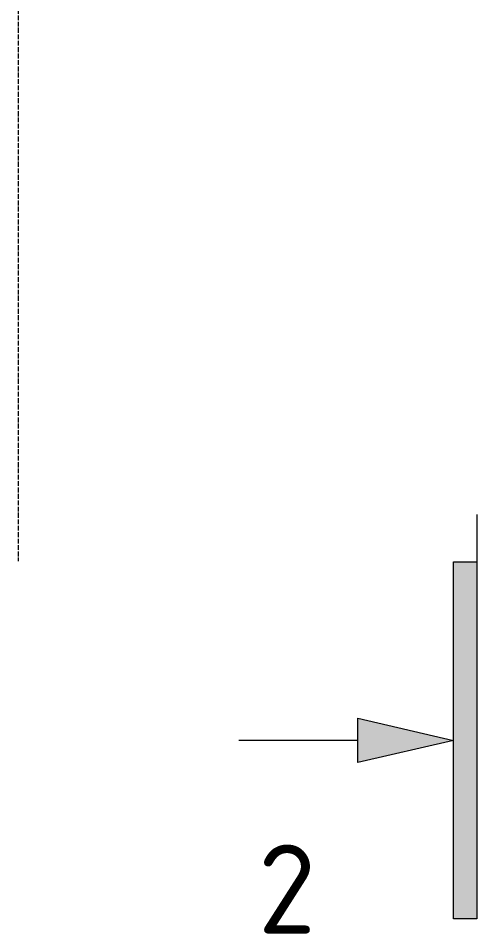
# Model space of a CAD drawing. Header units: millimetres. Extents: x -3455 to 18297, y -4324 to 8916.
# Drawn here: x 0 to 1156, y -4324 to -2015 of the extents above; entities that cross this region are included whole.
import ezdxf

# ---------------------------------------------------------------- set-up
doc = ezdxf.new("R2010")
doc.units = ezdxf.units.MM
doc.linetypes.add('Осевая 12-2-2', pattern=[16, 12, -2, 0, -2])
doc.linetypes.add('Штрих', pattern=[6.35, 3.175, -3.175])
for name, color, linetype, lineweight in [('G-ANNO-SYMB', 8, 'Штрих', 13), ('S-GRID', 8, 'Continuous', 13), ('АР_подложка', 8, 'Continuous', 13)]:
    doc.layers.add(name, color=color, linetype=linetype, lineweight=lineweight)
doc.styles.add('GOST Common', font='GOST_Common.ttf', dxfattribs={"height": 225})

# ---------------------------------------------------------------- blocks, each defined once
blk = doc.blocks.new('Разрез - Сверху-1538599-Планировочное решение')
at = {"layer": 'G-ANNO-SYMB', "linetype": 'Continuous'}
for points in [[(-6, 0), (6, 0), (6, -0.784), (-6, -0.784)], [(-0.743, -4), (0, -0.784), (0.743, -4)]]:
    blk.add_hatch(color=256, dxfattribs=at).paths.add_polyline_path(points)
for p, q in [((-6, 0), (-6, -0.784)), ((6, 0), (-6, 0)), ((6, -0.784), (6, 0)), ((-6, -0.784), (6, -0.784)), ((0, -0.784), (-0.743, -4)), ((0.743, -4), (0, -0.784)), ((-0.743, -4), (0.743, -4)), ((0, -4), (0, -8))]:
    blk.add_line(p, q, dxfattribs=at)
blk = doc.blocks.new('АР_Баня_план')
at = {"layer": 'G-ANNO-SYMB', "linetype": 'Continuous'}
blk.add_line((3324, 1406.3), (3324, 836.9), dxfattribs=at)
at = {"layer": 'S-GRID', "linetype": 'Осевая 12-2-2'}
blk.add_line((2168.2, 11472.6), (2168.2, 1288.7), dxfattribs=at)
at = {"layer": 'G-ANNO-SYMB', "linetype": 'Continuous', "extrusion": (0, 0, -1), "xscale": 74.99999999999996, "yscale": 74.99999999999996, "zscale": 74.99999999999996, "rotation": 90.00000000000064}
blk.add_blockref('Разрез - Сверху-1538599-Планировочное решение', (-3324, 836.9), dxfattribs=at)
at = {"layer": 'G-ANNO-SYMB', "linetype": 'Continuous', "insert": (2772.4, 574.1), "char_height": 225, "width": 192.405, "attachment_point": 1, "style": 'GOST Common', "bg_fill": 3, "box_fill_scale": 0, "bg_fill_color": 256, "bg_fill_true_color": 3254780160, "bg_fill_transparency": 256}
blk.add_mtext('\\fGOST Common|b0|i0|c204|p34|;2', dxfattribs=at)

msp = doc.modelspace()

# ---------------------------------------------------------------- block references
at = {"layer": 'АР_подложка'}
msp.add_blockref('АР_Баня_план', (-2168, -4673), dxfattribs=at)

doc.saveas('drawing.dxf')
